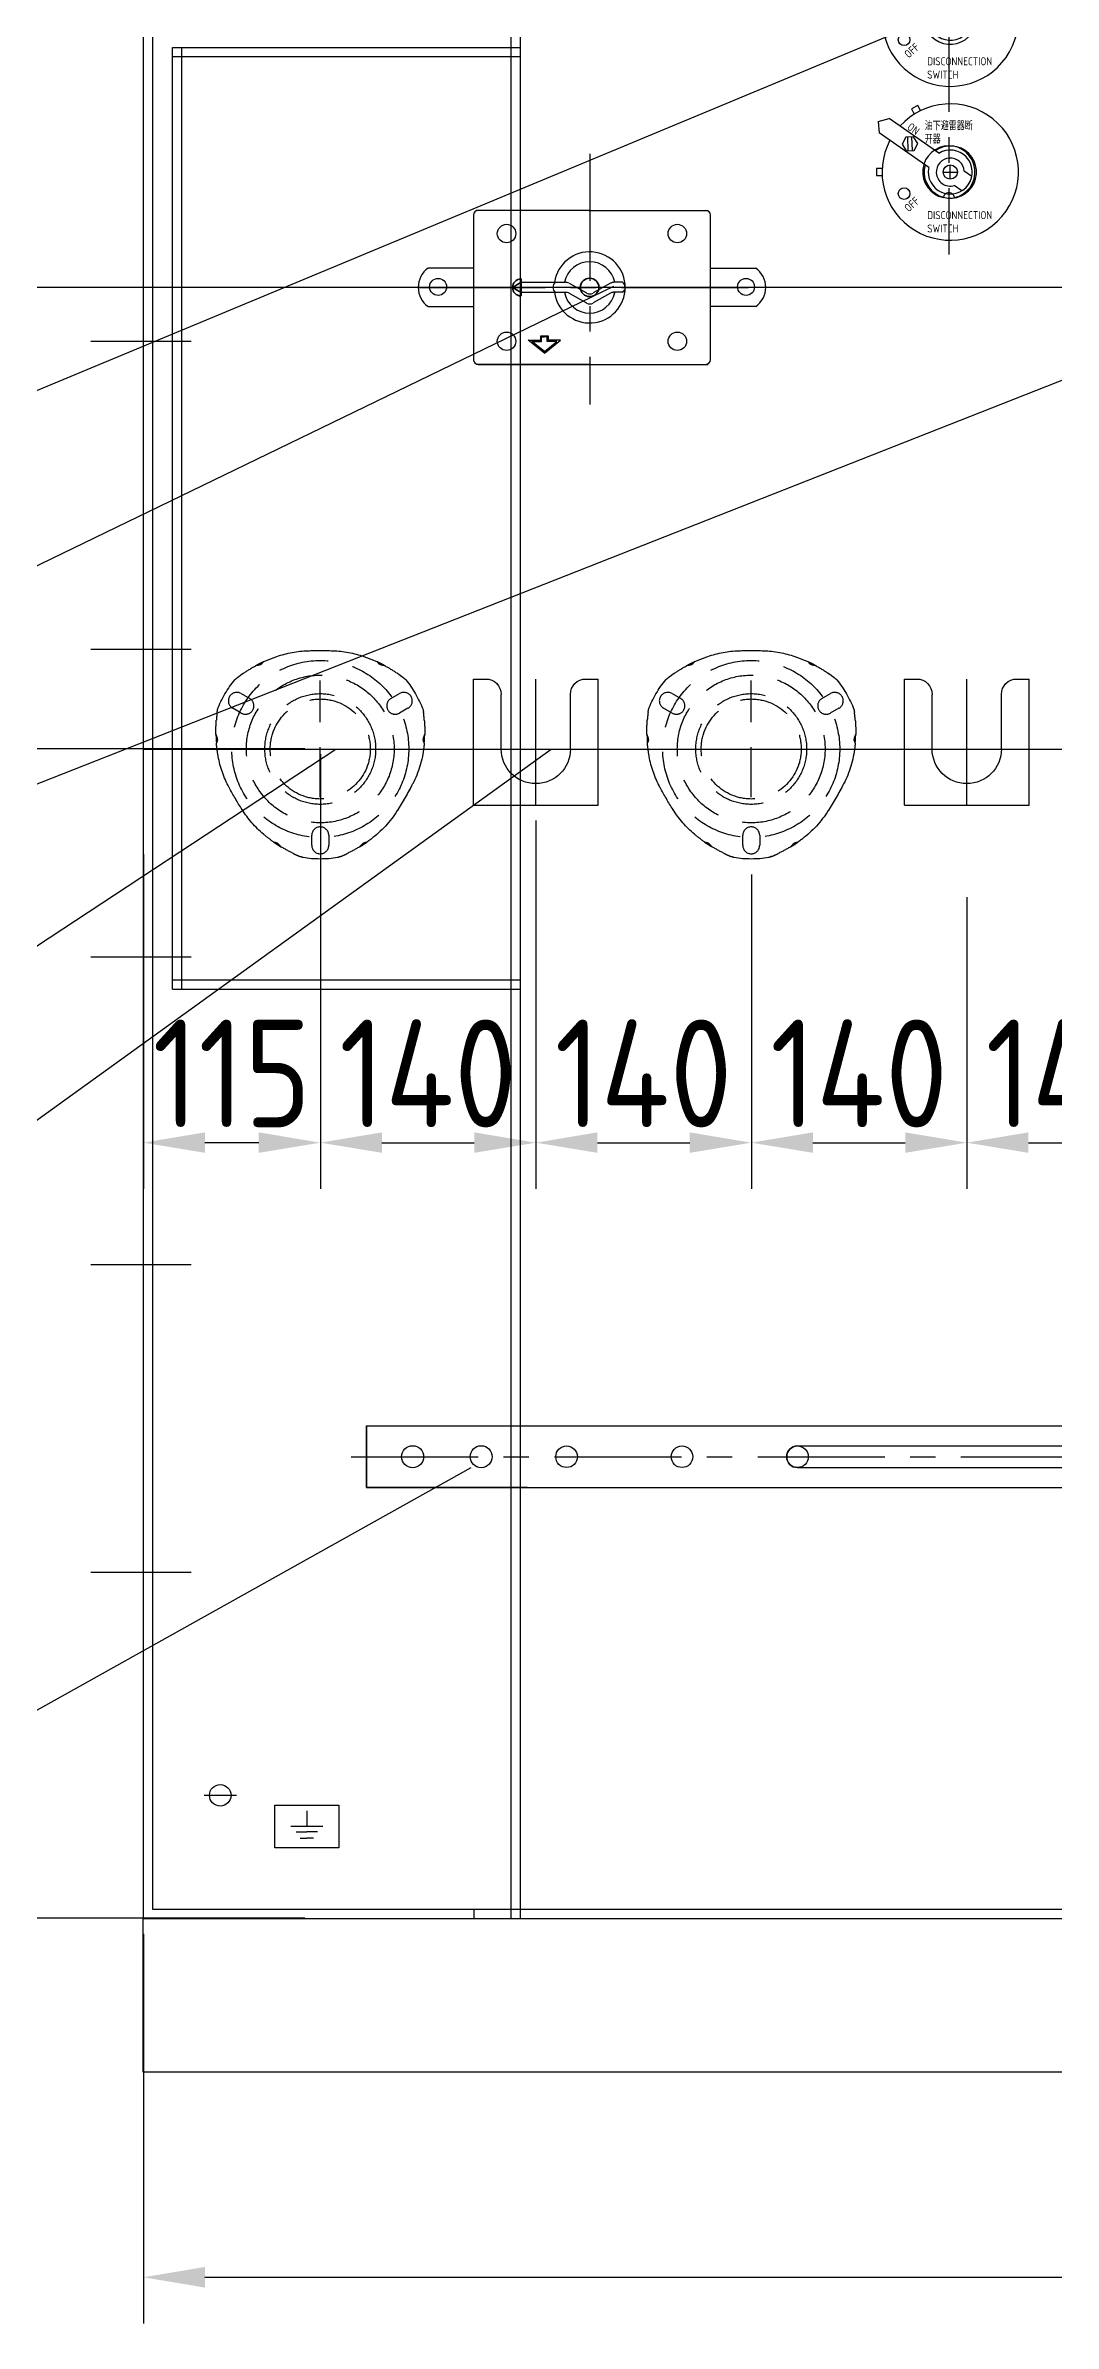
# Model space of a CAD drawing. Header units: millimetres. Extents: x 222663 to 230512, y -187965 to -182415.
# Drawn here: x 223730 to 224385, y -185029 to -183548 of the extents above; entities that cross this region are included whole.
import ezdxf

# ---------------------------------------------------------------- set-up
doc = ezdxf.new("R2010")
doc.units = ezdxf.units.MM
doc.header["$LTSCALE"] = 13
for name, pattern in [('CENTER', [50.8, 31.75, -6.35, 6.35, -6.35]), ('CENTER2', [1.125, 0.75, -0.125, 0.125, -0.125]), ('CENTERX2', [101.6, 63.5, -12.7, 12.7, -12.7]), ('DASHED', [0.75, 0.5, -0.25])]:
    doc.linetypes.add(name, pattern=pattern)
doc.layers.get('0').update_dxf_attribs({"color": 1, "linetype": 'CENTER'})
for name, color, linetype in [('1', 4, 'Continuous'), ('10', 1, 'Continuous'), ('3中心线层', 1, 'CENTER'), ('4虚线层', 6, 'DASHED'), ('粗实线', 4, 'Continuous'), ('细实线', 2, 'Continuous')]:
    doc.layers.add(name, color=color, linetype=linetype)
doc.layers.add('标注、文本', color=3, linetype='Continuous', lineweight=25)
doc.layers.add('粗线', color=4, linetype='Continuous', lineweight=50)
doc.styles.get("Standard").update_dxf_attribs({"font": 'gbenor.shx', "bigfont": 'gbcbig.shx'})
doc.dimstyles.new('1-15', dxfattribs={"dimscale": 20, "dimtxt": 3.5, "dimasz": 2, "dimexe": 1.5, "dimexo": 0.5, "dimgap": 0.5, "dimtad": 1, "dimtoh": 1, "dimdec": 1, "dimdsep": 46, "dimtxsty": 'Standard', "dimcen": 2.5, "dimclrd": 3, "dimclre": 3, "dimclrt": 3, "dimadec": 0, "dimazin": 2, "dimtfac": 1, "dimtdec": 1, "dimtmove": 0, "dimatfit": 2, "dimfxl": 1, "dimarcsym": 0})
doc.dimstyles.new('1-20', dxfattribs={"dimscale": 20, "dimtxt": 3.5, "dimasz": 2, "dimexe": 1.5, "dimexo": 0.5, "dimgap": 0.5, "dimtad": 1, "dimtoh": 1, "dimdec": 1, "dimdsep": 46, "dimtxsty": 'Standard', "dimcen": 2.5, "dimclrd": 3, "dimclre": 3, "dimclrt": 3, "dimadec": 0, "dimazin": 2, "dimtfac": 1, "dimtdec": 1, "dimtmove": 0, "dimatfit": 2, "dimfxl": 1, "dimarcsym": 0})

# ---------------------------------------------------------------- blocks, each defined once
blk = doc.blocks.new('A$C03F92070')
at = {"layer": '4虚线层', "ltscale": 5}
for p, q in [((16.4, 107.6), (22, 104.3)), ((67.8, 40.2), (67.8, 116)), ((113.7, 104.3), (119.3, 107.6)), ((16.5, 94.8), (10.9, 98)), ((124.8, 98), (119.2, 94.8)), ((23.3, 71.5), (112.4, 71.5)), ((62.3, 8.9), (62.3, 15.4)), ((73.3, 15.4), (73.3, 8.9))]:
    blk.add_line(p, q, dxfattribs=at)
for radius in [57.5, 48, 36, 32.5]:
    blk.add_circle((67.8, 71.5), radius, dxfattribs=at)
at = {"layer": '4虚线层', "ltscale": 5, "extrusion": (0, 0, -1)}
for centre, radius, start, end in [((-62.3, 65.4), 70, 71.0219, 87.9453), ((-67.8, -88), 223.5, 87.9453, 92.0547), ((-73.4, 65.4), 70, 92.0547, 108.9781), ((-68.8, 46.5), 90, 55.4521, 61.3818), ((-68.8, 46.5), 90, 64.9245, 71.0219), ((-66.9, 46.5), 90, 108.9781, 115.0755), ((-66.9, 46.5), 90, 118.6182, 124.5479), ((-67.8, 71.5), 71.5, 20.9645, 39.0355), ((-68.8, 46.5), 90, 51.0831, 52.2343), ((-66.9, 46.5), 90, 127.7657, 128.9169), ((-67.8, 71.5), 71.5, 140.9645, 159.0355), ((-90, 83.1), 90, 358.6182, 4.5479), ((-90, 83.1), 90, 7.7657, 8.9169), ((-45.7, 83.1), 90, 171.0831, 172.2343), ((-45.7, 83.1), 90, 175.4521, 181.3818), ((-90, 83.1), 90, 349.4672, 355.0755), ((-45.7, 83.1), 90, 184.9245, 186.6023), ((-70.3, 79.5), 70, 331.9245, 349.4672), ((-65.6, 80.8), 70, 186.6023, 207.2178), ((-205.8, 151.7), 223.5, 327.6503, 331.9245), ((71, 151), 223.5, 207.2178, 212.3568), ((-76.1, 69.6), 70, 310.1708, 327.6503), ((-58.7, 68.9), 70, 212.3568, 233.0262), ((-89, 84.9), 90, 304.9245, 310.1708), ((-89, 84.9), 90, 295.4521, 301.3818), ((-89, 84.9), 90, 291.0831, 292.2343), ((-67.8, 71.5), 71.5, 260.9645, 279.0355), ((-46.7, 84.9), 90, 247.7657, 248.9169), ((-46.7, 84.9), 90, 238.6182, 244.5479), ((-46.7, 84.9), 90, 233.0262, 235.0755)]:
    blk.add_arc(centre, radius, start, end, dxfattribs=at)
at = {"layer": '4虚线层', "ltscale": 5}
for centre, start, end in [((13.6, 102.8), 60, 240), ((19.2, 99.6), 240, 60), ((116.5, 99.6), 120, 300), ((122.1, 102.8), 300, 120), ((67.8, 15.4), 0, 180), ((67.8, 8.9), 180, 0)]:
    blk.add_arc(centre, 5.5, start, end, dxfattribs=at)
for points, knots in [([(15.7, 119.2), (15.7, 119.1), (15.6, 119), (15.5, 118.9), (15.3, 118.8), (15.2, 118.7), (15.1, 118.6), (14.9, 118.5), (14.8, 118.5), (14.7, 118.4), (14.6, 118.3), (14.6, 118.3)], [0, 0, 0, 0, 0.114473, 0.22719, 0.338528, 0.448878, 0.558641, 0.668227, 0.778044, 0.888502, 1, 1, 1, 1]), ([(17.8, 120.6), (17.8, 120.6), (17.7, 120.6), (17.6, 120.5), (17.3, 120.3), (16.9, 120), (16.6, 119.8), (16.3, 119.6), (16, 119.4), (15.8, 119.2), (15.7, 119.2)], [0, 0, 0, 0, 0.026865, 0.187364, 0.351072, 0.511786, 0.674931, 0.783277, 0.891149, 1, 1, 1, 1]), ([(30.9, 128.1), (30.9, 128.1), (30.9, 128.1), (30.8, 128.1), (30.8, 128), (30.6, 128), (30.5, 127.9), (30.2, 127.8), (30, 127.7), (29.7, 127.5), (29.5, 127.4), (29.2, 127.3), (29, 127.2), (28.6, 127), (28.4, 126.9), (28, 126.7), (27.8, 126.6), (27.4, 126.4), (27.2, 126.3), (26.9, 126.1), (26.7, 126), (26.4, 125.8), (26.2, 125.8), (26, 125.6), (25.9, 125.6), (25.7, 125.5), (25.6, 125.4), (25.6, 125.4), (25.6, 125.4), (25.6, 125.4), (25.6, 125.4), (25.6, 125.4)], [0, 0, 0, 0, 0.043819, 0.043819, 0.119878, 0.119878, 0.195937, 0.195937, 0.271996, 0.271996, 0.348055, 0.348055, 0.424114, 0.424114, 0.500173, 0.500173, 0.576231, 0.576231, 0.65229, 0.65229, 0.728349, 0.728349, 0.804408, 0.804408, 0.880467, 0.880467, 0.956526, 0.956526, 0.994556, 0.994556, 1, 1, 1, 1]), ([(30.7, 128), (30.6, 128), (30.6, 127.9), (30.5, 127.8), (30.4, 127.8), (30.3, 127.6), (30.2, 127.5), (30.1, 127.4), (30, 127.3), (29.9, 127), (29.8, 126.9), (29.6, 126.7), (29.5, 126.6), (29.3, 126.5), (29.2, 126.4), (28.9, 126.3), (28.8, 126.2), (28.4, 126.1), (28.1, 126), (27.5, 125.9), (27.3, 125.8), (26.9, 125.8), (26.7, 125.7), (26.5, 125.7), (26.4, 125.7), (26, 125.6), (25.8, 125.6), (25.7, 125.5)], [0, 0, 0, 0, 0.0625, 0.0625, 0.125, 0.125, 0.1875, 0.1875, 0.25, 0.25, 0.3125, 0.3125, 0.375, 0.375, 0.4375, 0.4375, 0.5, 0.5, 0.625, 0.625, 0.75, 0.75, 0.8125, 0.8125, 0.875, 0.875, 1, 1, 1, 1]), ([(110.1, 125.4), (110.1, 125.4), (110.1, 125.4), (110.1, 125.4), (110.1, 125.4), (110.1, 125.4), (110, 125.5), (109.8, 125.6), (109.7, 125.6), (109.5, 125.8), (109.3, 125.8), (109, 126), (108.8, 126.1), (108.5, 126.3), (108.3, 126.4), (107.9, 126.6), (107.7, 126.7), (107.3, 126.9), (107.1, 127), (106.7, 127.2), (106.5, 127.3), (106.2, 127.5), (106, 127.5), (105.7, 127.7), (105.5, 127.8), (105.2, 127.9), (105.1, 128), (104.9, 128), (104.9, 128.1), (104.8, 128.1), (104.8, 128.1), (104.8, 128.1), (104.8, 128.1), (104.8, 128.1)], [0, 0, 0, 0, 0.005743, 0.005743, 0.043766, 0.043766, 0.119813, 0.119813, 0.195859, 0.195859, 0.271906, 0.271906, 0.347952, 0.347952, 0.423999, 0.423999, 0.500046, 0.500046, 0.576092, 0.576092, 0.652139, 0.652139, 0.728185, 0.728185, 0.804232, 0.804232, 0.880279, 0.880279, 0.956325, 0.956325, 0.994349, 0.994349, 1, 1, 1, 1]), ([(110, 125.5), (109.9, 125.5), (109.8, 125.6), (109.6, 125.6), (109.5, 125.6), (109.2, 125.7), (109, 125.7), (108.4, 125.8), (108.2, 125.9), (107.6, 126), (107.3, 126.1), (106.9, 126.2), (106.8, 126.3), (106.5, 126.4), (106.4, 126.5), (106.2, 126.6), (106.1, 126.7), (105.9, 126.9), (105.8, 127), (105.7, 127.3), (105.6, 127.3), (105.5, 127.5), (105.4, 127.6), (105.3, 127.8), (105.2, 127.8), (105.1, 127.9), (105.1, 128), (105, 128)], [0, 0, 0, 0, 0.0625, 0.0625, 0.125, 0.125, 0.25, 0.25, 0.375, 0.375, 0.5, 0.5, 0.5625, 0.5625, 0.625, 0.625, 0.6875, 0.6875, 0.75, 0.75, 0.8125, 0.8125, 0.875, 0.875, 0.9375, 0.9375, 1, 1, 1, 1]), ([(120, 119.2), (119.9, 119.2), (119.8, 119.3), (119.7, 119.4), (119.5, 119.5), (119.4, 119.6), (119.3, 119.6), (119.1, 119.8), (118.8, 120), (118.4, 120.3), (118.1, 120.5), (118, 120.6), (117.9, 120.6), (117.9, 120.6)], [0, 0, 0, 0, 0.05466, 0.108896, 0.162888, 0.216817, 0.270864, 0.325211, 0.488741, 0.649833, 0.813717, 0.974388, 1, 1, 1, 1]), ([(121.1, 118.3), (121.1, 118.3), (121, 118.4), (120.9, 118.5), (120.8, 118.5), (120.6, 118.6), (120.5, 118.7), (120.4, 118.8), (120.2, 118.9), (120.1, 119), (120, 119.1), (120, 119.2)], [0, 0, 0, 0, 0.111498, 0.221956, 0.331773, 0.441359, 0.551122, 0.661472, 0.77281, 0.885527, 1, 1, 1, 1]), ([(13.9, 117.8), (13.9, 117.8), (13.9, 117.8), (13.8, 117.7), (13.8, 117.7), (13.7, 117.6), (13.7, 117.6)], [0, 0, 0, 0, 0.272943, 0.542517, 0.809704, 1, 1, 1, 1]), ([(14.2, 118), (14.2, 118), (14.1, 118), (14.1, 117.9), (14, 117.9), (14, 117.8), (13.9, 117.8)], [0, 0, 0, 0, 0.251777, 0.501943, 0.751136, 1, 1, 1, 1]), ([(14.6, 118.3), (14.5, 118.2), (14.5, 118.2), (14.4, 118.1), (14.3, 118.1), (14.2, 118), (14.2, 118)], [0, 0, 0, 0, 0.251749, 0.501948, 0.751171, 1, 1, 1, 1]), ([(121.5, 118), (121.5, 118), (121.4, 118.1), (121.3, 118.1), (121.2, 118.2), (121.2, 118.2), (121.1, 118.3)], [0, 0, 0, 0, 0.248829, 0.498052, 0.748251, 1, 1, 1, 1]), ([(121.8, 117.8), (121.7, 117.8), (121.7, 117.9), (121.6, 117.9), (121.6, 118), (121.5, 118), (121.5, 118)], [0, 0, 0, 0, 0.248864, 0.498057, 0.748223, 1, 1, 1, 1]), ([(122, 117.6), (122, 117.6), (121.9, 117.7), (121.9, 117.7), (121.8, 117.8), (121.8, 117.8), (121.8, 117.8)], [0, 0, 0, 0, 0.190293, 0.457482, 0.727057, 1, 1, 1, 1]), ([(0.5, 92.8), (0.5, 92.7), (0.5, 92.6), (0.5, 92.4), (0.5, 92.3), (0.4, 92.1), (0.4, 91.9), (0.4, 91.7), (0.4, 91.3), (0.3, 90.9), (0.3, 90.5), (0.3, 90.3), (0.3, 90.3), (0.3, 90.2)], [0, 0, 0, 0, 0.05466, 0.108897, 0.162889, 0.216817, 0.270864, 0.325211, 0.488741, 0.649833, 0.813717, 0.974388, 1, 1, 1, 1]), ([(0.7, 94.3), (0.7, 94.2), (0.7, 94.1), (0.6, 94), (0.6, 93.8), (0.6, 93.6), (0.6, 93.5), (0.6, 93.3), (0.6, 93.1), (0.5, 93), (0.5, 92.8), (0.5, 92.8)], [0, 0, 0, 0, 0.111498, 0.221956, 0.331773, 0.441359, 0.551122, 0.661472, 0.77281, 0.885527, 1, 1, 1, 1]), ([(0.7, 94.7), (0.7, 94.6), (0.7, 94.6), (0.7, 94.5), (0.7, 94.4), (0.7, 94.3), (0.7, 94.3)], [0, 0, 0, 0, 0.248829, 0.498052, 0.748251, 1, 1, 1, 1]), ([(0.8, 95.3), (0.8, 95.3), (0.8, 95.2), (0.8, 95.2), (0.8, 95.1), (0.8, 95), (0.8, 95)], [0, 0, 0, 0, 0.190297, 0.457484, 0.727058, 1, 1, 1, 1]), ([(134.9, 95), (134.9, 95), (134.9, 95.1), (134.9, 95.2), (134.9, 95.2), (134.9, 95.3), (134.9, 95.3)], [0, 0, 0, 0, 0.272943, 0.542517, 0.809704, 1, 1, 1, 1]), ([(135, 94.7), (135, 94.7), (134.9, 94.8), (134.9, 94.8), (134.9, 94.9), (134.9, 95), (134.9, 95)], [0, 0, 0, 0, 0.251777, 0.501943, 0.751136, 1, 1, 1, 1]), ([(135, 94.3), (135, 94.3), (135, 94.4), (135, 94.5), (135, 94.6), (135, 94.6), (135, 94.7)], [0, 0, 0, 0, 0.251749, 0.501948, 0.751171, 1, 1, 1, 1]), ([(135.2, 92.8), (135.2, 92.8), (135.2, 93), (135.1, 93.1), (135.1, 93.3), (135.1, 93.5), (135.1, 93.6), (135.1, 93.8), (135.1, 94), (135, 94.1), (135, 94.2), (135, 94.3)], [0, 0, 0, 0, 0.114473, 0.22719, 0.338528, 0.448878, 0.558641, 0.668227, 0.778044, 0.888502, 1, 1, 1, 1]), ([(135.4, 90.2), (135.4, 90.3), (135.4, 90.3), (135.4, 90.5), (135.4, 90.9), (135.3, 91.3), (135.3, 91.7), (135.3, 92.1), (135.2, 92.4), (135.2, 92.7), (135.2, 92.8)], [0, 0, 0, 0, 0.026865, 0.187364, 0.351073, 0.511786, 0.674931, 0.783277, 0.891149, 1, 1, 1, 1]), ([(0, 81.2), (0, 81.2), (0, 81.2), (0, 81.1), (0, 81.1), (0, 81.1), (0, 81), (0, 80.8), (0, 80.7), (0, 80.4), (0, 80.2), (0.1, 79.8), (0.1, 79.7), (0.1, 79.2), (0.1, 79), (0.1, 78.6), (0.1, 78.4), (0.1, 77.9), (0.2, 77.7), (0.2, 77.3), (0.2, 77.1), (0.2, 76.7), (0.2, 76.5), (0.3, 76.1), (0.3, 76), (0.3, 75.7), (0.3, 75.5), (0.3, 75.3), (0.3, 75.3), (0.3, 75.2), (0.3, 75.2), (0.3, 75.2), (0.3, 75.2), (0.3, 75.2)], [0, 0, 0, 0, 0.005743, 0.005743, 0.043766, 0.043766, 0.119813, 0.119813, 0.195859, 0.195859, 0.271906, 0.271906, 0.347952, 0.347952, 0.423999, 0.423999, 0.500046, 0.500046, 0.576092, 0.576092, 0.652139, 0.652139, 0.728185, 0.728185, 0.804232, 0.804232, 0.880279, 0.880279, 0.956325, 0.956325, 0.994349, 0.994349, 1, 1, 1, 1]), ([(0, 81), (0, 80.9), (0, 80.8), (0.1, 80.6), (0.1, 80.5), (0.2, 80.2), (0.3, 80), (0.5, 79.5), (0.6, 79.2), (0.8, 78.7), (0.8, 78.4), (0.9, 78), (0.9, 77.8), (1, 77.5), (1, 77.4), (0.9, 77.1), (0.9, 77), (0.8, 76.7), (0.8, 76.6), (0.7, 76.3), (0.6, 76.2), (0.5, 76), (0.5, 75.9), (0.4, 75.8), (0.4, 75.7), (0.3, 75.5), (0.3, 75.5), (0.3, 75.4)], [0, 0, 0, 0, 0.0625, 0.0625, 0.125, 0.125, 0.25, 0.25, 0.375, 0.375, 0.5, 0.5, 0.5625, 0.5625, 0.625, 0.625, 0.6875, 0.6875, 0.75, 0.75, 0.8125, 0.8125, 0.875, 0.875, 0.9375, 0.9375, 1, 1, 1, 1]), ([(135.4, 75.4), (135.4, 75.5), (135.4, 75.5), (135.3, 75.7), (135.3, 75.8), (135.2, 75.9), (135.2, 76), (135.1, 76.2), (135, 76.3), (134.9, 76.6), (134.9, 76.7), (134.8, 77), (134.8, 77.1), (134.7, 77.4), (134.7, 77.5), (134.8, 77.8), (134.8, 78), (134.9, 78.4), (134.9, 78.7), (135.1, 79.2), (135.2, 79.5), (135.3, 79.8), (135.4, 80), (135.5, 80.2), (135.5, 80.3), (135.6, 80.6), (135.7, 80.8), (135.7, 81)], [0, 0, 0, 0, 0.0625, 0.0625, 0.125, 0.125, 0.1875, 0.1875, 0.25, 0.25, 0.3125, 0.3125, 0.375, 0.375, 0.4375, 0.4375, 0.5, 0.5, 0.625, 0.625, 0.75, 0.75, 0.8125, 0.8125, 0.875, 0.875, 1, 1, 1, 1]), ([(135.4, 75.2), (135.4, 75.2), (135.4, 75.2), (135.4, 75.3), (135.4, 75.3), (135.4, 75.5), (135.4, 75.7), (135.4, 76), (135.4, 76.1), (135.5, 76.5), (135.5, 76.7), (135.5, 77.1), (135.5, 77.3), (135.5, 77.7), (135.6, 78), (135.6, 78.4), (135.6, 78.6), (135.6, 79), (135.6, 79.3), (135.6, 79.7), (135.6, 79.9), (135.7, 80.2), (135.7, 80.4), (135.7, 80.7), (135.7, 80.8), (135.7, 81), (135.7, 81.1), (135.7, 81.1), (135.7, 81.1), (135.7, 81.2), (135.7, 81.2), (135.7, 81.2)], [0, 0, 0, 0, 0.043819, 0.043819, 0.119878, 0.119878, 0.195937, 0.195937, 0.271996, 0.271996, 0.348055, 0.348055, 0.424114, 0.424114, 0.500173, 0.500173, 0.576232, 0.576232, 0.65229, 0.65229, 0.728349, 0.728349, 0.804408, 0.804408, 0.880467, 0.880467, 0.956526, 0.956526, 0.994556, 0.994556, 1, 1, 1, 1]), ([(37.3, 11.2), (37.3, 11.2), (37.3, 11.2), (37.4, 11.1), (37.4, 11.1), (37.6, 11), (37.7, 10.9), (37.9, 10.7), (38.1, 10.6), (38.4, 10.4), (38.6, 10.3), (38.9, 10.1), (39.1, 10), (39.4, 9.7), (39.6, 9.6), (40, 9.4), (40.2, 9.3), (40.5, 9), (40.7, 8.9), (41, 8.7), (41.2, 8.6), (41.5, 8.4), (41.6, 8.3), (41.9, 8.2), (42, 8.1), (42.2, 8), (42.2, 8), (42.3, 7.9), (42.3, 7.9), (42.3, 7.9), (42.3, 7.9), (42.3, 7.9)], [0, 0, 0, 0, 0.043819, 0.043819, 0.119878, 0.119878, 0.195937, 0.195937, 0.271996, 0.271996, 0.348055, 0.348055, 0.424114, 0.424114, 0.500173, 0.500173, 0.576231, 0.576231, 0.65229, 0.65229, 0.728349, 0.728349, 0.804408, 0.804408, 0.880467, 0.880467, 0.956526, 0.956526, 0.994556, 0.994556, 1, 1, 1, 1]), ([(37.5, 11.1), (37.5, 11), (37.6, 11), (37.7, 11), (37.8, 10.9), (38, 10.9), (38.1, 10.9), (38.3, 10.9), (38.5, 10.9), (38.7, 10.8), (38.8, 10.8), (39.1, 10.8), (39.3, 10.7), (39.5, 10.6), (39.6, 10.5), (39.9, 10.4), (40, 10.3), (40.3, 10), (40.5, 9.8), (40.9, 9.4), (41.1, 9.2), (41.3, 8.9), (41.4, 8.8), (41.6, 8.6), (41.7, 8.5), (41.9, 8.2), (42, 8.1), (42.1, 8)], [0, 0, 0, 0, 0.0625, 0.0625, 0.125, 0.125, 0.1875, 0.1875, 0.25, 0.25, 0.3125, 0.3125, 0.375, 0.375, 0.4375, 0.4375, 0.5, 0.5, 0.625, 0.625, 0.75, 0.75, 0.8125, 0.8125, 0.875, 0.875, 1, 1, 1, 1]), ([(50.3, 3.6), (50.3, 3.6), (50.4, 3.5), (50.6, 3.5), (50.9, 3.3), (51.3, 3.1), (51.7, 3), (52, 2.8), (52.3, 2.7), (52.5, 2.6), (52.6, 2.5)], [0, 0, 0, 0, 0.026866, 0.187364, 0.351073, 0.511786, 0.674931, 0.783277, 0.891149, 1, 1, 1, 1]), ([(52.6, 2.5), (52.7, 2.5), (52.8, 2.5), (52.9, 2.4), (53.1, 2.3), (53.3, 2.3), (53.4, 2.2), (53.6, 2.1), (53.7, 2.1), (53.8, 2), (53.9, 2), (54, 1.9)], [0, 0, 0, 0, 0.114473, 0.22719, 0.338528, 0.448878, 0.558641, 0.668227, 0.778044, 0.888502, 1, 1, 1, 1]), ([(54, 1.9), (54, 1.9), (54.1, 1.9), (54.2, 1.9), (54.3, 1.8), (54.3, 1.8), (54.4, 1.8)], [0, 0, 0, 0, 0.251749, 0.501948, 0.751171, 1, 1, 1, 1]), ([(54.4, 1.8), (54.4, 1.8), (54.5, 1.7), (54.5, 1.7), (54.6, 1.7), (54.7, 1.7), (54.7, 1.6)], [0, 0, 0, 0, 0.251777, 0.501943, 0.751136, 1, 1, 1, 1]), ([(54.7, 1.6), (54.7, 1.6), (54.8, 1.6), (54.8, 1.6), (54.9, 1.6), (54.9, 1.5), (54.9, 1.5)], [0, 0, 0, 0, 0.272943, 0.542518, 0.809705, 1, 1, 1, 1]), ([(80.8, 1.5), (80.8, 1.5), (80.8, 1.6), (80.9, 1.6), (80.9, 1.6), (81, 1.6), (81, 1.6)], [0, 0, 0, 0, 0.190295, 0.457482, 0.727057, 1, 1, 1, 1]), ([(81, 1.6), (81, 1.7), (81.1, 1.7), (81.2, 1.7), (81.2, 1.7), (81.3, 1.8), (81.3, 1.8)], [0, 0, 0, 0, 0.248864, 0.498057, 0.748223, 1, 1, 1, 1]), ([(81.3, 1.8), (81.4, 1.8), (81.4, 1.8), (81.5, 1.9), (81.6, 1.9), (81.7, 1.9), (81.7, 1.9)], [0, 0, 0, 0, 0.248829, 0.498052, 0.748251, 1, 1, 1, 1]), ([(81.7, 1.9), (81.8, 2), (81.9, 2), (82, 2.1), (82.1, 2.1), (82.3, 2.2), (82.4, 2.3), (82.6, 2.3), (82.7, 2.4), (82.9, 2.5), (83, 2.5), (83.1, 2.5)], [0, 0, 0, 0, 0.111498, 0.221956, 0.331773, 0.441359, 0.551122, 0.661472, 0.77281, 0.885527, 1, 1, 1, 1]), ([(83.1, 2.5), (83.1, 2.5), (83.2, 2.6), (83.4, 2.7), (83.5, 2.7), (83.7, 2.8), (83.8, 2.9), (84.1, 3), (84.4, 3.1), (84.8, 3.3), (85.1, 3.5), (85.3, 3.5), (85.4, 3.6), (85.4, 3.6)], [0, 0, 0, 0, 0.05466, 0.108897, 0.162889, 0.216817, 0.270864, 0.325211, 0.488741, 0.649834, 0.813718, 0.974389, 1, 1, 1, 1]), ([(93.4, 7.9), (93.4, 7.9), (93.4, 7.9), (93.4, 7.9), (93.4, 7.9), (93.5, 8), (93.5, 8), (93.7, 8.1), (93.8, 8.2), (94.1, 8.3), (94.2, 8.4), (94.5, 8.6), (94.7, 8.7), (95, 8.9), (95.2, 9), (95.6, 9.3), (95.7, 9.4), (96.1, 9.6), (96.3, 9.7), (96.7, 10), (96.8, 10.1), (97.2, 10.3), (97.3, 10.4), (97.6, 10.6), (97.8, 10.7), (98, 10.9), (98.1, 11), (98.3, 11.1), (98.3, 11.1), (98.4, 11.2), (98.4, 11.2), (98.4, 11.2), (98.4, 11.2), (98.4, 11.2)], [0, 0, 0, 0, 0.005743, 0.005743, 0.043766, 0.043766, 0.119813, 0.119813, 0.195859, 0.195859, 0.271906, 0.271906, 0.347952, 0.347952, 0.423999, 0.423999, 0.500046, 0.500046, 0.576092, 0.576092, 0.652139, 0.652139, 0.728185, 0.728185, 0.804232, 0.804232, 0.880279, 0.880279, 0.956325, 0.956325, 0.994349, 0.994349, 1, 1, 1, 1]), ([(93.6, 8), (93.6, 8), (93.7, 8.1), (93.8, 8.2), (93.9, 8.3), (94.1, 8.6), (94.3, 8.8), (94.6, 9.2), (94.8, 9.4), (95.2, 9.8), (95.4, 10), (95.7, 10.3), (95.8, 10.4), (96.1, 10.5), (96.2, 10.6), (96.4, 10.7), (96.6, 10.8), (96.9, 10.8), (97, 10.8), (97.2, 10.9), (97.4, 10.9), (97.6, 10.9), (97.7, 10.9), (97.9, 10.9), (98, 11), (98.1, 11), (98.2, 11), (98.2, 11.1)], [0, 0, 0, 0, 0.0625, 0.0625, 0.125, 0.125, 0.25, 0.25, 0.375, 0.375, 0.5, 0.5, 0.5625, 0.5625, 0.625, 0.625, 0.6875, 0.6875, 0.75, 0.75, 0.8125, 0.8125, 0.875, 0.875, 0.9375, 0.9375, 1, 1, 1, 1])]:
    blk.add_open_spline(points, degree=3, knots=knots, dxfattribs=at)
blk.add_open_spline([(0.8, 95.3), (0.8, 95.2), (0.8, 95.1), (0.8, 95)], degree=3, dxfattribs=at)
blk = doc.blocks.new('A$C78BF4BCD')
at = {"layer": '1', "color": 1, "linetype": 'CENTERX2', "lineweight": -3, "ltscale": 0.1}
for p, q in [((40.5, 0), (40.5, 82)), ((63, 36.5), (18, 36.5))]:
    blk.add_line(p, q, dxfattribs=at)
at = {"layer": '粗实线', "lineweight": 30}
for p, q in [((0, 0), (0, 82)), ((8, 82), (0, 82)), ((81, 82), (73, 82)), ((81, 0), (81, 82)), ((18, 36.5), (18, 72)), ((63, 36.5), (63, 72)), ((81, 0), (0, 0))]:
    blk.add_line(p, q, dxfattribs=at)
for centre, radius, start, end in [((8, 72), 10, 0, 90), ((73, 72), 10, 90, 180), ((40.5, 36.5), 22.5, 180, 0)]:
    blk.add_arc(centre, radius, start, end, dxfattribs=at)
blk = doc.blocks.new('A$C2BB2005C')
at = {"linetype": 'ByBlock'}
for p, q in [((112, 100), (37.9, 100)), ((112, 100), (38.9, 100)), ((111.1, 100), (188.5, 100)), ((111.1, 100), (188.5, 100)), ((111.1, 100), (188.5, 100)), ((111.1, 100), (188.5, 100)), ((111.1, 100), (188.5, 100)), ((111.1, 100), (188.5, 100)), ((111.1, 100), (188.5, 100)), ((111.1, 100), (186.9, 100)), ((66.8, 53.4), (95.8, 53.4)), ((66.8, 46.8), (96, 46.8)), ((98, 52.8), (109.4, 46.4)), ((98.1, 46.2), (109.4, 39.9)), ((125, 52.8), (113.6, 46.4)), ((124.9, 46.2), (113.6, 39.9)), ((132.8, 46.8), (127, 46.8)), ((132.8, 53.4), (127.2, 53.4)), ((112, 0), (37.9, 0)), ((112, 0), (37.9, 0)), ((38.9, 0), (186.9, 0)), ((111.1, 0), (188.5, 0)), ((111.1, 0), (188.5, 0)), ((111.1, 0), (188.5, 0)), ((111.1, 0), (188.5, 0)), ((111.1, 0), (188.5, 0)), ((111.1, 0), (188.5, 0)), ((111.1, 0), (188.5, 0))]:
    blk.add_line(p, q, dxfattribs=at)
at = {"color": 0, "linetype": 'ByBlock', "lineweight": 35}
for p, q in [((66.8, 53.4), (61.3, 50)), ((61.3, 50), (66.8, 46.7)), ((66.8, 55.5), (66.8, 44.5))]:
    blk.add_line(p, q, dxfattribs=at)
at = {"color": 4, "linetype": 'ByBlock'}
for p, q in [((82, 7.3), (71.5, 15.7)), ((71.5, 15.7), (79.4, 15.7)), ((82, 8.4), (73.9, 14.9)), ((73.9, 14.9), (80.2, 14.9)), ((84.7, 18.4), (79.4, 18.4)), ((79.4, 18.4), (79.4, 15.7)), ((80.2, 17.8), (82, 17.8)), ((80.2, 14.9), (80.2, 17.8)), ((83.9, 17.8), (82, 17.8)), ((82, 7.3), (92.5, 15.7)), ((82, 8.4), (90.1, 14.9)), ((83.9, 14.9), (83.9, 17.8)), ((90.1, 14.9), (83.9, 14.9)), ((84.7, 15.7), (84.7, 18.4)), ((92.5, 15.7), (84.7, 15.7))]:
    blk.add_line(p, q, dxfattribs=at)
at = {"color": 0, "linetype": 'ByBlock', "lineweight": 35}
blk.add_circle((111.4, 50), 6, dxfattribs=at)
for centre, start, end in [((38.9, 97), 90, 180), ((186.9, 97), 0, 90), ((38.9, 3), 180, 270), ((186.9, 3), 270, 0)]:
    blk.add_arc(centre, 3, start, end)
at = {"linetype": 'ByBlock'}
for centre, radius, start, end in [((111.4, 50), 23.1, 188.0659, 171.6429), ((111.4, 50), 16.7, 11.6382, 168.3618), ((91.5, 50), 3.99, 123.989, 235.6772), ((111.4, 50), 16.7, 191.2301, 348.7699), ((95.8, 49), 4.33, 60.5732, 90), ((96, 42.4), 4.33, 60.5732, 90), ((111.5, 50.1), 4.33, 240.5732, 299.4268), ((127, 42.4), 4.33, 90, 119.4268), ((127.2, 49), 4.33, 90, 119.4268), ((130.5, 50), 3.99, 304.3228, 56.011), ((111.5, 43.6), 4.33, 240.5732, 299.4268)]:
    blk.add_arc(centre, radius, start, end, dxfattribs=at)
at = {"color": 0, "linetype": 'ByBlock', "lineweight": 35}
blk.add_arc((66.8, 50), 5.5, 90, 270, dxfattribs=at)
at = {"layer": '10', "color": 0, "linetype": 'ByBlock'}
for p, q in [((35.9, 97), (35.9, 3)), ((189.9, 3), (189.9, 97)), ((35.9, 62.5), (6.5, 62.5)), ((33, 62.5), (6.5, 62.5)), ((189.9, 62.5), (219.3, 62.5)), ((6.5, 37.5), (33, 37.5)), ((9.4, 37.5), (35.9, 37.5)), ((219.3, 37.5), (189.9, 37.5))]:
    blk.add_line(p, q, dxfattribs=at)
for centre, radius in [((57.4, 85), 6), ((168.4, 85), 6), ((12.9, 50.3), 5.5), ((213, 50.3), 5.5), ((57.4, 15), 6), ((168.4, 15), 6)]:
    blk.add_circle(centre, radius, dxfattribs=at)
for centre, start, end in [((15.2, 50), 124.8896, 235.1104), ((15.2, 50), 124.8896, 235.1104), ((210.6, 50), 304.8896, 55.1104)]:
    blk.add_arc(centre, 15.2, start, end, dxfattribs=at)
blk = doc.blocks.new('257561')
at = {"layer": '标注、文本'}
for p, q in [((851.69, 2214.09), (862.06, 2214.09)), ((856.87, 2219.06), (856.87, 2214.09)), ((853.4, 2212.22), (856.87, 2212.22)), ((854.71, 2210.17), (856.87, 2210.17)), ((860.35, 2212.22), (856.87, 2212.22)), ((859.04, 2210.17), (856.87, 2210.17))]:
    blk.add_line(p, q, dxfattribs=at)
blk = doc.blocks.new('*D2318')
at = {"color": 3, "linetype": 'ByBlock', "lineweight": -2, "transparency": 16777216}
for p, q in [((223908.3, -184008.7), (223908.3, -184291.2)), ((223793.3, -184073.6), (223793.3, -184291.2)), ((223868.3, -184261.2), (223833.3, -184261.2))]:
    blk.add_line(p, q, dxfattribs=at)
at = {"color": 3, "linetype": 'ByBlock', "lineweight": -3, "transparency": 16777216}
for points in [[(223833.3, -184254.5), (223833.3, -184267.8), (223793.3, -184261.2)], [(223868.3, -184254.5), (223868.3, -184267.8), (223908.3, -184261.2)]]:
    blk.add_solid(points, dxfattribs=at)
at = {"layer": 'Defpoints', "color": 0, "linetype": 'ByBlock', "lineweight": -3, "transparency": 16777216}
for p in [(223908.3, -183998.7), (223793.3, -184063.6), (223793.3, -184261.2)]:
    blk.add_point(p, dxfattribs=at)
at = {"color": 3, "linetype": 'ByBlock', "lineweight": -3, "transparency": 16777216, "insert": (223850.8, -184216.2), "char_height": 70, "attachment_point": 5}
blk.add_mtext('115', dxfattribs=at)
blk = doc.blocks.new('*D2319')
at = {"color": 3, "linetype": 'ByBlock', "lineweight": -2, "transparency": 16777216}
for p, q in [((224048.3, -184051.8), (224048.3, -184291.2)), ((223908.3, -184200.4), (223908.3, -184291.2)), ((223948.3, -184261.2), (224008.3, -184261.2))]:
    blk.add_line(p, q, dxfattribs=at)
at = {"color": 3, "linetype": 'ByBlock', "lineweight": -3, "transparency": 16777216}
for points in [[(223948.3, -184254.5), (223948.3, -184267.8), (223908.3, -184261.2)], [(224008.3, -184254.5), (224008.3, -184267.8), (224048.3, -184261.2)]]:
    blk.add_solid(points, dxfattribs=at)
at = {"layer": 'Defpoints', "color": 0, "linetype": 'ByBlock', "lineweight": -3, "transparency": 16777216}
for p in [(224048.3, -184041.8), (223908.3, -184190.4), (224048.3, -184261.2)]:
    blk.add_point(p, dxfattribs=at)
at = {"color": 3, "linetype": 'ByBlock', "lineweight": -3, "transparency": 16777216, "insert": (223978.3, -184216.2), "char_height": 70, "attachment_point": 5}
blk.add_mtext('140', dxfattribs=at)
blk = doc.blocks.new('*D2320')
at = {"color": 3, "linetype": 'ByBlock', "lineweight": -2, "transparency": 16777216}
for p, q in [((224188.3, -184086.8), (224188.3, -184291.2)), ((224048.3, -184215.2), (224048.3, -184291.2)), ((224088.3, -184261.2), (224148.3, -184261.2))]:
    blk.add_line(p, q, dxfattribs=at)
at = {"color": 3, "linetype": 'ByBlock', "lineweight": -3, "transparency": 16777216}
for points in [[(224088.3, -184254.5), (224088.3, -184267.8), (224048.3, -184261.2)], [(224148.3, -184254.5), (224148.3, -184267.8), (224188.3, -184261.2)]]:
    blk.add_solid(points, dxfattribs=at)
at = {"layer": 'Defpoints', "color": 0, "linetype": 'ByBlock', "lineweight": -3, "transparency": 16777216}
for p in [(224188.3, -184076.8), (224048.3, -184205.2), (224188.3, -184261.2)]:
    blk.add_point(p, dxfattribs=at)
at = {"color": 3, "linetype": 'ByBlock', "lineweight": -3, "transparency": 16777216, "insert": (224118.3, -184216.2), "char_height": 70, "attachment_point": 5}
blk.add_mtext('140', dxfattribs=at)
blk = doc.blocks.new('*D2263')
at = {"color": 3, "linetype": 'ByBlock', "lineweight": -2, "transparency": 16777216}
for p, q in [((224328.3, -184101.6), (224328.3, -184291.2)), ((224188.3, -184199), (224188.3, -184291.2)), ((224228.3, -184261.2), (224288.3, -184261.2))]:
    blk.add_line(p, q, dxfattribs=at)
at = {"color": 3, "linetype": 'ByBlock', "lineweight": -3, "transparency": 16777216}
for points in [[(224228.3, -184254.5), (224228.3, -184267.8), (224188.3, -184261.2)], [(224288.3, -184254.5), (224288.3, -184267.8), (224328.3, -184261.2)]]:
    blk.add_solid(points, dxfattribs=at)
at = {"layer": 'Defpoints', "color": 0, "linetype": 'ByBlock', "lineweight": -3, "transparency": 16777216}
for p in [(224328.3, -184091.6), (224188.3, -184189), (224328.3, -184261.2)]:
    blk.add_point(p, dxfattribs=at)
at = {"color": 3, "linetype": 'ByBlock', "lineweight": -3, "transparency": 16777216, "insert": (224258.3, -184216.2), "char_height": 70, "attachment_point": 5}
blk.add_mtext('140', dxfattribs=at)
blk = doc.blocks.new('*D2321')
at = {"color": 3, "linetype": 'ByBlock', "lineweight": -2, "transparency": 16777216}
for p, q in [((224468.3, -184086.8), (224468.3, -184291.2)), ((224328.3, -184177.3), (224328.3, -184291.2)), ((224368.3, -184261.2), (224428.3, -184261.2))]:
    blk.add_line(p, q, dxfattribs=at)
at = {"color": 3, "linetype": 'ByBlock', "lineweight": -3, "transparency": 16777216}
for points in [[(224368.3, -184254.5), (224368.3, -184267.8), (224328.3, -184261.2)], [(224428.3, -184254.5), (224428.3, -184267.8), (224468.3, -184261.2)]]:
    blk.add_solid(points, dxfattribs=at)
at = {"layer": 'Defpoints', "color": 0, "linetype": 'ByBlock', "lineweight": -3, "transparency": 16777216}
for p in [(224468.3, -184076.8), (224328.3, -184167.3), (224468.3, -184261.2)]:
    blk.add_point(p, dxfattribs=at)
at = {"color": 3, "linetype": 'ByBlock', "lineweight": -3, "transparency": 16777216, "insert": (224398.3, -184216.2), "char_height": 70, "attachment_point": 5}
blk.add_mtext('140', dxfattribs=at)
blk = doc.blocks.new('*D2326')
at = {"color": 3, "linetype": 'ByBlock', "lineweight": -2, "transparency": 16777216}
for p, q in [((223898.3, -184005.3), (223680.1, -184005.3)), ((223710.1, -184045.3), (223710.1, -184725.3)), ((223898.3, -184765.3), (223680.1, -184765.3))]:
    blk.add_line(p, q, dxfattribs=at)
at = {"color": 3, "linetype": 'ByBlock', "lineweight": -3, "transparency": 16777216}
for points in [[(223703.5, -184045.3), (223716.8, -184045.3), (223710.1, -184005.3)], [(223703.5, -184725.3), (223716.8, -184725.3), (223710.1, -184765.3)]]:
    blk.add_solid(points, dxfattribs=at)
at = {"layer": 'Defpoints', "color": 0, "linetype": 'ByBlock', "lineweight": -3, "transparency": 16777216}
for p in [(223908.3, -184005.3), (223710.1, -184765.3), (223908.3, -184765.3)]:
    blk.add_point(p, dxfattribs=at)
at = {"color": 3, "linetype": 'ByBlock', "lineweight": -3, "transparency": 16777216, "insert": (223665.1, -184385.3), "char_height": 70, "attachment_point": 5, "rotation": 90}
blk.add_mtext('760', dxfattribs=at)
blk = doc.blocks.new('*D2327')
at = {"color": 3, "linetype": 'ByBlock', "lineweight": -2, "transparency": 16777216}
for p, q in [((223898.3, -183705.3), (223680.1, -183705.3)), ((223710.1, -183965.3), (223710.1, -183745.3)), ((223898.3, -184005.3), (223680.1, -184005.3))]:
    blk.add_line(p, q, dxfattribs=at)
at = {"color": 3, "linetype": 'ByBlock', "lineweight": -3, "transparency": 16777216}
for points in [[(223703.5, -183745.3), (223716.8, -183745.3), (223710.1, -183705.3)], [(223703.5, -183965.3), (223716.8, -183965.3), (223710.1, -184005.3)]]:
    blk.add_solid(points, dxfattribs=at)
at = {"layer": 'Defpoints', "color": 0, "linetype": 'ByBlock', "lineweight": -3, "transparency": 16777216}
for p in [(223710.1, -183705.3), (223908.3, -183705.3), (223908.3, -184005.3)]:
    blk.add_point(p, dxfattribs=at)
at = {"color": 3, "linetype": 'ByBlock', "lineweight": -3, "transparency": 16777216, "insert": (223665.1, -183855.3), "char_height": 70, "attachment_point": 5, "rotation": 90}
blk.add_mtext('300', dxfattribs=at)
blk = doc.blocks.new('*D2334')
at = {"color": 3, "linetype": 'ByBlock', "lineweight": -2, "transparency": 16777216}
for p, q in [((223793.3, -184775.3), (223793.3, -185028.6)), ((225273.3, -184775.3), (225273.3, -185028.6)), ((223833.3, -184998.6), (225233.3, -184998.6))]:
    blk.add_line(p, q, dxfattribs=at)
at = {"color": 3, "linetype": 'ByBlock', "lineweight": -3, "transparency": 16777216}
for points in [[(223833.3, -184991.9), (223833.3, -185005.3), (223793.3, -184998.6)], [(225233.3, -184991.9), (225233.3, -185005.3), (225273.3, -184998.6)]]:
    blk.add_solid(points, dxfattribs=at)
at = {"layer": 'Defpoints', "color": 0, "linetype": 'ByBlock', "lineweight": -3, "transparency": 16777216}
for p in [(223793.3, -184765.3), (225273.3, -184765.3), (225273.3, -184998.6)]:
    blk.add_point(p, dxfattribs=at)
at = {"color": 3, "linetype": 'ByBlock', "lineweight": -3, "transparency": 16777216, "insert": (224533.3, -184953.6), "char_height": 70, "attachment_point": 5}
blk.add_mtext('1480', dxfattribs=at)
blk = doc.blocks.new('*U2241')
at = {"color": 1, "linetype": 'ByBlock', "lineweight": -3}
blk.add_line((-32.5, 0), (32.5, 0), dxfattribs=at)
blk = doc.blocks.new('*U2246')
at = {"color": 0, "linetype": 'ByBlock', "lineweight": -2, "transparency": 16777216}
for p in [(0, 1200), (0, 1000), (0, 800), (0, 600), (0, 400), (0, 200), (0, 0)]:
    blk.add_blockref('*U2241', p, dxfattribs=at)
blk = doc.blocks.new('*U1330')
at = {"layer": '粗实线', "color": 0, "linetype": 'CENTER2', "transparency": 16777216}
for p, q in [((-4.7, 0), (-0.9, 0)), ((0, 0.9), (0, 4.7)), ((0.9, 0), (4.7, 0)), ((0, -4.7), (0, -0.9))]:
    blk.add_line(p, q, dxfattribs=at)
at = {"layer": '粗实线', "color": 0, "linetype": 'Continuous', "transparency": 16777216}
for p, q in [((-0.5, 0), (0.5, 0)), ((0, -0.5), (0, 0.5))]:
    blk.add_line(p, q, dxfattribs=at)
blk = doc.blocks.new('驱蚊草请问企鹅委屈我去的请问去')
at = {"layer": '粗实线', "ltscale": 8}
for p, q in [((144898.5, -144685), (144905.6, -144683.1)), ((144937.8, -144705.7), (144905.6, -144683.1)), ((144898.5, -144685), (144899.1, -144692.3)), ((144931.3, -144715), (144899.1, -144692.3)), ((144917.5, -144695.1), (144917.8, -144704)), ((144920.2, -144695), (144920.5, -144703.9)), ((144945.3, -144722.5), (144945.3, -144713.2)), ((144940.7, -144717.9), (144949.9, -144717.9)), ((144952.8, -144730.1), (144947.9, -144726.6)), ((144959.3, -144720.8), (144954.4, -144717.3))]:
    blk.add_line(p, q, dxfattribs=at)
for points in [[(144926, -144677.9), (144924.2, -144674.7), (144920.1, -144676.9), (144921.9, -144680.2)], [(144901, -144715.6), (144897.3, -144715.6), (144897.3, -144720.2), (144901, -144720.2)]]:
    blk.add_lwpolyline(points, dxfattribs=at)
blk.add_lwpolyline([(144921.8, -144703.8), (144924.2, -144699.3), (144921.5, -144695), (144916.4, -144695.2), (144914, -144699.7), (144916.7, -144704)], close=True, dxfattribs=at)
for centre, radius in [((144945.3, -144717.9), 4.61), ((144915.3, -144731.9), 3.8)]:
    blk.add_circle(centre, radius, dxfattribs=at)
for radius, start, end in [(44.3, 152.2437, 137.5575), (17, 164.3667, 125.4346), (14.3, 168.1706, 121.6307), (9.1, 3.415, 183.415), (9.1, 183.415, 286.3863)]:
    blk.add_arc((144945.3, -144717.9), radius, start, end, dxfattribs=at)
at = {"layer": '粗实线', "linetype": 'CENTER2'}
blk.add_blockref('*U1330', (144945.3, -144717.9), dxfattribs=at)
at = {"layer": '粗线', "lineweight": -3, "ltscale": 8, "char_height": 5.2, "attachment_point": 1}
for s, insert, rotation in [('ON', (144919.8, -144685.5), 324.1719), ('OFF', (144914.8, -144740.3), 41.4776)]:
    blk.add_mtext_dynamic_manual_height_columns(s, width=7.145, gutter_width=65, heights=[0], dxfattribs=dict(at, insert=insert, rotation=rotation))
for s, width, insert in [('油下避雷器断开器', 34.443, (144928.7, -144685.4)), ('DISCONNECTION SWITCH', 47.24, (144930.3, -144743.3))]:
    blk.add_mtext_dynamic_manual_height_columns(s, width=width, gutter_width=65, heights=[0], dxfattribs=dict(at, insert=insert))
blk = doc.blocks.new('WEQWEWQEW')
at = {"color": 3, "linetype": 'ByBlock', "lineweight": -3}
for p in [(66.5, 392), (66.5, 292), (66.5, 192)]:
    blk.add_blockref('驱蚊草请问企鹅委屈我去的请问去', p, dxfattribs=at)
blk = doc.blocks.new('15121')
at = {"layer": '1', "color": 1, "linetype": 'CENTERX2', "lineweight": -3, "ltscale": 0.1}
for p, q in [((128099.7, -142536.9), (128099.7, -142496.9)), ((128144.2, -142536.9), (128144.2, -142496.9)), ((127014.2, -142516.9), (128179.2, -142516.9))]:
    blk.add_line(p, q, dxfattribs=at)
at = {"layer": '粗实线', "lineweight": 30}
for p, q in [((127024.2, -142496.9), (127128.7, -142496.9)), ((127024.2, -142536.9), (127024.2, -142496.9)), ((128174.2, -142496.9), (128069.7, -142496.9)), ((128174.2, -142536.9), (128174.2, -142496.9)), ((127128.7, -142536.9), (127024.2, -142536.9)), ((128069.7, -142536.9), (128174.2, -142536.9))]:
    blk.add_line(p, q, dxfattribs=at)
for centre, radius in [((127054.2, -142516.9), 7.15), ((127098.7, -142516.9), 7.15), ((127154.2, -142516.9), 7), ((127229.2, -142516.9), 7), ((127304.2, -142516.9), 7), ((127524.2, -142516.9), 7), ((127599.2, -142516.9), 7), ((127674.2, -142516.9), 7), ((127799.7, -142516.9), 7), ((127874.7, -142516.9), 7), ((127949.7, -142516.9), 7), ((128024.7, -142516.9), 7), ((128099.7, -142516.9), 7.15), ((128144.2, -142516.9), 7.15)]:
    blk.add_circle(centre, radius, dxfattribs=at)
blk.add_arc((127304.2, -142516.9), 7, 90, 270, dxfattribs=at)
at = {"layer": '细实线', "color": 4, "lineweight": 30}
for p, q in [((127024.2, -142496.9), (128174.2, -142496.9)), ((127024.2, -142496.9), (127024.2, -142536.9)), ((128174.2, -142496.9), (128174.2, -142536.9)), ((127304.2, -142509.9), (127524.2, -142509.9)), ((127024.2, -142536.9), (128174.2, -142536.9)), ((127304.2, -142523.9), (127524.2, -142523.9))]:
    blk.add_line(p, q, dxfattribs=at)

msp = doc.modelspace()

# ---------------------------------------------------------------- linework, layer by layer
at = {"color": 6, "linetype": 'ByBlock', "lineweight": -3}
for p, q in [((224032.26, -184765.35), (224032.26, -183215.35)), ((224038.26, -184765.35), (224038.26, -183215.35)), ((223812.26, -184161.35), (223812.26, -183549.35)), ((223812.26, -183549.35), (224038.26, -183549.35)), ((223812.26, -183555.35), (224038.26, -183555.35)), ((223818.26, -184161.35), (223818.26, -183549.35)), ((223812.26, -184155.35), (224038.26, -184155.35)), ((223812.26, -184161.35), (224038.26, -184161.35)), ((224008.26, -184765.35), (224008.26, -184759.35))]:
    msp.add_line(p, q, dxfattribs=at)
at = {"color": 3, "linetype": 'ByBlock', "lineweight": -3}
for p, q in [((223603.94, -183822.29), (224310.25, -183528.1)), ((223603.94, -183944.42), (224098.97, -183704.47)), ((223603.94, -184075.42), (224543.36, -183705.29)), ((224533.45, -183705.35), (223793.26, -183705.35)), ((223603.94, -184212.37), (223918.26, -184005.35)), ((223603.94, -184333.02), (224058.26, -184005.35)), ((223793.26, -184005.35), (224608.26, -184005.35)), ((223603.94, -184697.09), (224006.26, -184472.35)), ((224008.26, -184759.35), (225058.26, -184759.35))]:
    msp.add_line(p, q, dxfattribs=at)
at = {"color": 7, "linetype": 'ByBlock', "lineweight": 30}
for points in [[(225273.26, -183115.35), (223793.26, -183115.35), (223793.26, -184765.35), (225273.26, -184765.35)], [(225267.26, -183121.35), (223799.26, -183121.35), (223799.26, -184759.35), (225267.26, -184759.35)], [(223793.26, -184765.35), (225273.26, -184765.35), (225273.26, -184865.35), (223793.26, -184865.35)]]:
    msp.add_lwpolyline(points, close=True, dxfattribs=at)
at = {"color": 4, "linetype": 'ByBlock', "lineweight": -3}
for centre, radius, start, end in [((224316.63, -183630.35), 17, 282.15601, 257.84399), ((224316.63, -183647.35), 3.6, 6.07801, 173.92199)]:
    msp.add_arc(centre, radius, start, end, dxfattribs=at)
at = {"layer": '1', "color": 1, "linetype": 'CENTERX2', "lineweight": -3, "ltscale": 0.1}
for p, q in [((224316.63, -183376.65), (224316.63, -183684.04)), ((224083.27, -183618.42), (224083.27, -183781.34)), ((223971.84, -183705.35), (224197.7, -183705.35))]:
    msp.add_line(p, q, dxfattribs=at)
at = {"layer": '3中心线层', "ltscale": 0.4}
msp.add_line((223832.77, -184685.35), (223853.7, -184685.35), dxfattribs=at)
at = {"layer": '标注、文本'}
msp.add_lwpolyline([(223878.77, -184691.8), (223920.29, -184691.8), (223920.29, -184719.51), (223878.77, -184719.51)], close=True, dxfattribs=at)
at = {"layer": '粗实线', "lineweight": 30}
msp.add_circle((223843.24, -184685.35), 7, dxfattribs=at)

# ---------------------------------------------------------------- block references
at = {"color": 4, "linetype": 'ByBlock', "lineweight": -3, "true_color": 0x00ffff}
for name, p in [('*U2246', (223791.76, -184540.35)), ('15121', (96914.05, -41948.43))]:
    msp.add_blockref(name, p, dxfattribs=at)
at = {"color": 3, "linetype": 'ByBlock', "lineweight": -3}
msp.add_blockref('WEQWEWQEW', (79305.74, -39104.48), dxfattribs=at)
at = {"layer": '标注、文本'}
for name, p in [('A$C2BB2005C', (223971.84, -183755.34)), ('A$C03F92070', (223840.41, -184076.84)), ('A$C03F92070', (224120.41, -184076.84))]:
    msp.add_blockref(name, p, dxfattribs=at)
at = {"layer": '标注、文本', "xscale": -1}
for p in [(224088.76, -184041.85), (224368.76, -184041.85)]:
    msp.add_blockref('A$C78BF4BCD', p, dxfattribs=at)
at = {"layer": '标注、文本', "xscale": 2, "yscale": 2, "zscale": 2}
msp.add_blockref('257561', (222185.8, -189133.51), dxfattribs=at)

# ---------------------------------------------------------------- dimensions: what is measured, and where the dimension line sits
at = {"color": 3, "linetype": 'ByBlock', "lineweight": -3}
for base, p2, picture, middle in [((223710.15, -183705.35), (223908.26, -183705.35), '*D2327', (223665.15, -183855.35)), ((223710.15, -184765.35), (223908.26, -184765.35), '*D2326', (223665.15, -184385.35))]:
    dim = msp.add_linear_dim(base=base, p1=(223908.26, -184005.35), p2=p2, angle=90, dimstyle='1-20', dxfattribs=at)
    dim.commit()
    dim.dimension.update_dxf_attribs({"geometry": picture, "text_midpoint": middle})
at = {"color": 6, "linetype": 'ByBlock', "lineweight": -3}
for base, p1, p2, picture, middle in [((223793.26, -184261.16), (223908.26, -183998.71), (223793.26, -184063.59), '*D2318', (223850.76, -184216.16)), ((224048.26, -184261.16), (223908.26, -184190.36), (224048.26, -184041.85), '*D2319', (223978.26, -184216.16)), ((224188.26, -184261.16), (224048.26, -184205.18), (224188.26, -184076.85), '*D2320', (224118.26, -184216.16)), ((224468.26, -184261.16), (224328.26, -184167.31), (224468.26, -184076.85), '*D2321', (224398.26, -184216.16)), ((224328.26, -184261.16), (224188.26, -184189), (224328.26, -184091.58), '*D2263', (224258.26, -184216.16))]:
    dim = msp.add_linear_dim(base=base, p1=p1, p2=p2, dimstyle='1-15', dxfattribs=at)
    dim.commit()
    dim.dimension.update_dxf_attribs({"geometry": picture, "text_midpoint": middle})
at = {"color": 3, "linetype": 'ByBlock', "lineweight": -3}
dim = msp.add_linear_dim(base=(225273.26, -184998.6), p1=(223793.26, -184765.35), p2=(225273.26, -184765.35), dimstyle='1-20', dxfattribs=at)
dim.commit()
dim.dimension.update_dxf_attribs({"geometry": '*D2334', "text_midpoint": (224533.26, -184953.6)})

doc.saveas('drawing.dxf')
